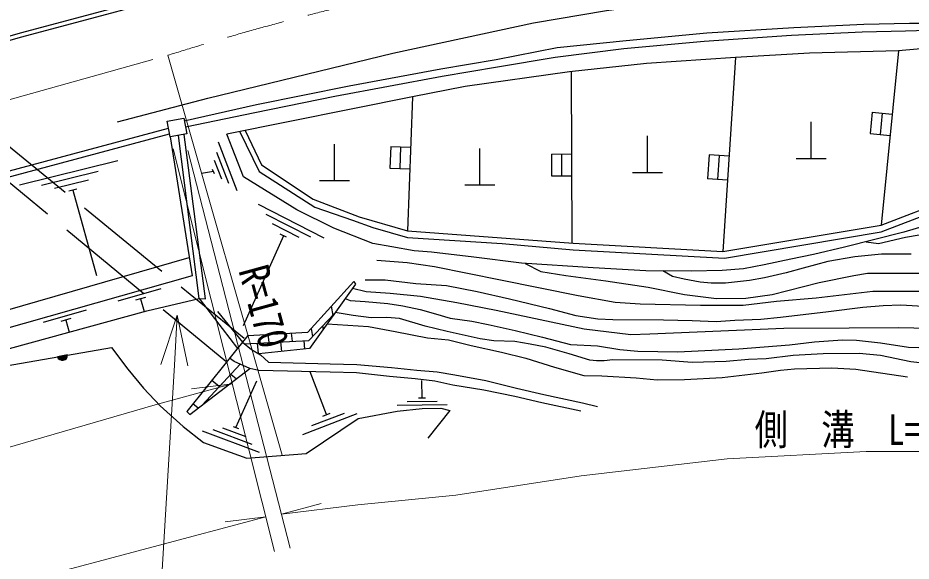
# Model space of a CAD drawing. Units: millimetres at full size, sheet at 1:1000; details may follow other scales. Extents: x 40000 to 680000, y 20000 to 380000.
# Drawn here: x 201063 to 254662, y 268211 to 300775 of the extents above; entities that cross this region are included whole.
import ezdxf
from ezdxf.enums import TextEntityAlignment as Align

# ---------------------------------------------------------------- set-up
doc = ezdxf.new("R2010")
doc.units = ezdxf.units.MM
doc.header["$LTSCALE"] = 1000
doc.linetypes.add('CHAIN', pattern=[18.5, 12, -1.5, 3.5, -1.5])
doc.linetypes.add('DASHED', pattern=[7.5, 6, -1.5])
for name, color, linetype, lineweight in [('M-BGD', 7, 'Continuous', 25), ('M-BMK', 2, 'CHAIN', 13), ('M-STR-HTXT', 7, 'Continuous', 13)]:
    doc.layers.add(name, color=color, linetype=linetype, lineweight=lineweight)
doc.styles.add('ＭＳ ゴシック', font='')
doc.styles.get('ＭＳ ゴシック').set_extended_font_data('MS Gothic')

msp = doc.modelspace()

# ---------------------------------------------------------------- hatches: boundary and pattern name
at = {"layer": 'M-BGD'}
msp.add_hatch(color=256, dxfattribs=at).paths.add_polyline_path([(203434, 280461), (204051, 280568, -0.84072)])

# ---------------------------------------------------------------- linework, layer by layer
at = {"layer": 'M-BGD', "linetype": 'DASHED'}
for p, q in [((175993, 313083), (214640, 281573)), ((175070, 311927), (213536, 280199))]:
    msp.add_line(p, q, dxfattribs=at)
at = {"layer": 'M-BGD'}
for p, q in [((253909, 298808), (252862, 288351)), ((244114, 298405), (243368, 286763)), ((234261, 297551), (234308, 287273)), ((224739, 296037), (224452, 288013)), ((252334, 295129), (252205, 293836)), ((252334, 295129), (253528, 295010)), ((252931, 295070), (252802, 293776)), ((248656, 292344), (248656, 294537)), ((252205, 293836), (253399, 293716)), ((213081, 293347), (214203, 290421)), ((220072, 291019), (220072, 293213)), ((238849, 291508), (238849, 293702)), ((213720, 290843), (213004, 292711)), ((223433, 293072), (223386, 291773)), ((223433, 293072), (224632, 293029)), ((224032, 293051), (223986, 291751)), ((228778, 290761), (228778, 292955)), ((201152, 290769), (207056, 292216)), ((213296, 291109), (212867, 292230)), ((233083, 292611), (234283, 292616)), ((233083, 292611), (233089, 291311)), ((233683, 292613), (233689, 291313)), ((242538, 292570), (242445, 291123)), ((243735, 292493), (242538, 292570)), ((243137, 292532), (243044, 291085)), ((247756, 292344), (249556, 292344)), ((212852, 291432), (212751, 291693)), ((223386, 291773), (224585, 291730)), ((205890, 291560), (202490, 290727)), ((212801, 291562), (212077, 291447)), ((233089, 291311), (234289, 291316)), ((237949, 291508), (239749, 291508)), ((243643, 291046), (242445, 291123)), ((205295, 291043), (203256, 290544)), ((219172, 291019), (220972, 291019)), ((227878, 290761), (229678, 290761)), ((204599, 290502), (204123, 290386)), ((204361, 290444), (205782, 285336)), ((215479, 289612), (219419, 287589)), ((218633, 287622), (215964, 288992)), ((217948, 287602), (216347, 288424)), ((216997, 287720), (214576, 282324)), ((217184, 287624), (216810, 287816)), ((209651, 284529), (207053, 283793)), ((208720, 284016), (208114, 283844)), ((208417, 283930), (208633, 283169)), ((211941, 283950), (214237, 280959)), ((205171, 283260), (202573, 282524)), ((219871, 283491), (219955, 282941)), ((204240, 282747), (203634, 282575)), ((203937, 282661), (204142, 281938)), ((218661, 282151), (218734, 281671)), ((219345, 282307), (219378, 282093)), ((216071, 281807), (216120, 281319)), ((217471, 281882), (217519, 281391)), ((218219, 281426), (218269, 280918)), ((215420, 281284), (215481, 280663)), ((216819, 281355), (216877, 280775)), ((204051, 280568), (203434, 280461)), ((214397, 280016), (212121, 277564)), ((213839, 279415), (214181, 279132)), ((219582, 276995), (218594, 279562)), ((212706, 279054), (213158, 278681)), ((214142, 276221), (215397, 279023)), ((225322, 277995), (225306, 279045)), ((212476, 277946), (212547, 277888)), ((224425, 277771), (226225, 277799)), ((225112, 277992), (225532, 277998)), ((211884, 277383), (211568, 277637)), ((223829, 277552), (226828, 277598)), ((218162, 275809), (221431, 277059)), ((218709, 276339), (220670, 277089)), ((219354, 276907), (219811, 277082)), ((212762, 276094), (215105, 275223)), ((213335, 276201), (214741, 275678)), ((213978, 276282), (214306, 276160)), ((212114, 276015), (215543, 274740))]:
    msp.add_line(p, q, dxfattribs=at)
for points in [[(179680, 293872), (187695, 296155), (194835, 298065), (201226, 299872), (212778, 302969), (217467, 304251), (221385, 305220), (225105, 306045), (228018, 306667), (231537, 307317), (235014, 307865), (238285, 308366), (243023, 308943), (247143, 309369), (250266, 309621), (254514, 309834)], [(179749, 293632), (187762, 295914), (194902, 297824), (201292, 299631), (212843, 302728), (217530, 304009), (221442, 304977), (225158, 305801), (228067, 306421), (231579, 307070), (235053, 307618), (238319, 308118), (243051, 308695), (247166, 309120), (250282, 309372), (254527, 309585)], [(207047, 294536), (212456, 295963), (223557, 298652), (232001, 300469), (236382, 301214), (240036, 301709), (243394, 302027), (250787, 302793), (259573, 303306), (265193, 303341), (272114, 302901), (274876, 302604), (276261, 302409), (277277, 302069), (278427, 301208), (279931, 299821), (283526, 295265), (286025, 291984), (288143, 289450), (290066, 287440), (291780, 285806), (295132, 283142)], [(211113, 294242), (215275, 295111), (220078, 296074), (226529, 297280), (229852, 297842), (233313, 298417), (237414, 298949), (242251, 299382), (247481, 299741), (251732, 299943), (254321, 300001), (256967, 300080), (263970, 299938), (273470, 299645), (274356, 299409), (275285, 299082), (276250, 298680), (277199, 298167), (278260, 297445), (279150, 296664), (280038, 295686), (283788, 290780)], [(272518, 298291), (263182, 298445), (262413, 299003), (256368, 299028), (253909, 298808), (248573, 298656), (244114, 298405), (238785, 298050), (234164, 297540), (227895, 296668), (224739, 296037), (213602, 293796)], [(157895, 259071), (152330, 271799), (152075, 272456), (151764, 275070), (152083, 275777), (152460, 276570), (153290, 277436), (154625, 278431), (155344, 278853), (157337, 279497), (160503, 280399), (188546, 288036), (210168, 293824)], [(152002, 276422), (152169, 276771), (153057, 277699), (154432, 278723), (155200, 279174), (157235, 279832), (160409, 280736), (188455, 288374), (210104, 294169)], [(191010, 278304), (200559, 280956), (208797, 283213), (211941, 283950), (210698, 293728)], [(211941, 283950), (212312, 283937), (211050, 293793)], [(256636, 288642), (254234, 287928), (250672, 287032), (248808, 286587), (247451, 286308), (245834, 285965), (244596, 285737), (243322, 285628), (241468, 285594), (238753, 285612), (235578, 285786), (231282, 286062), (228421, 286431), (225887, 286724), (224852, 286804), (223512, 287058), (222363, 287244), (220017, 288168), (217797, 289273), (214596, 291238), (213602, 293796)], [(214382, 293953), (215546, 291572), (218892, 289424), (221143, 288659), (222361, 288201), (224433, 287614), (230117, 287241), (234392, 286863), (243462, 286379), (252869, 287957), (257154, 289587), (262842, 289629), (265437, 287640), (271173, 287380)], [(214700, 294017), (215680, 291971), (218778, 289906), (221548, 288847), (224452, 288013), (234376, 287268), (243368, 286763), (252862, 288351), (256916, 289914), (262990, 290024), (265674, 288005), (271200, 287769)], [(210204, 293635), (211527, 285309), (181399, 276777)], [(251971, 287359), (252709, 287258), (254334, 287626), (255843, 287884), (256774, 287999), (257777, 288004), (258812, 287979), (260256, 287810), (261250, 287584), (262549, 287194), (264811, 286550), (267206, 285761), (268814, 285127), (272411, 283441), (274447, 282379), (275329, 281946), (276408, 281496), (277858, 281108), (279695, 280773)], [(181399, 276777), (181241, 277733), (211350, 286418)], [(273885, 278748), (271333, 280146), (269812, 281002), (268256, 281614), (266071, 282173), (263537, 282890), (259698, 283715), (255451, 284379), (252369, 284379), (248960, 283978), (246585, 283765), (244585, 283529), (242018, 283537), (238404, 283616), (236907, 283711), (234690, 284117), (230014, 285047), (226062, 285859), (224419, 286085), (222607, 286238)], [(254665, 286603), (252891, 286612), (251280, 286442), (249662, 286178), (248186, 285772), (247171, 285483), (245868, 285198), (244956, 285036), (243519, 284865), (242672, 284870), (242010, 284939), (241052, 285112), (240347, 285264), (239757, 285605)], [(231500, 286048), (232451, 285577), (233939, 285323), (236334, 285005), (238884, 284624), (241067, 284202), (242174, 284060), (242992, 283958), (244748, 283968), (246321, 284188), (249139, 284916), (251220, 285323), (252052, 285481), (256053, 285466)], [(214867, 281743), (218466, 281935), (221217, 284979), (221325, 284818)], [(221325, 284818), (218560, 280948), (215525, 280636)], [(221895, 285077), (223097, 285069), (224934, 284859), (226789, 284728), (228629, 284364), (230560, 283941), (232957, 283355), (234550, 282938), (235869, 282736), (236765, 282694), (239796, 282665), (241523, 282635), (242964, 282584), (244075, 282663), (245640, 282712), (246832, 282826), (249701, 283170), (251759, 283425), (252991, 283541), (254044, 283567), (255731, 283466)], [(268120, 278858), (266047, 279812), (263722, 280485), (260275, 281449), (258001, 281959), (255763, 282155), (253882, 282202), (250940, 282170), (247030, 282152), (238985, 281822), (237841, 281771), (235046, 282111), (229766, 283237), (227408, 283703), (225221, 284081), (223402, 284244), (221957, 284345), (221133, 284549)], [(220711, 283959), (220996, 283826), (221902, 283781), (223266, 283662), (224157, 283508), (225206, 283285), (226115, 283043), (227008, 282767), (228294, 282590), (229283, 282394), (230905, 282034), (232538, 281634), (234229, 281200), (235851, 281109), (237190, 280887), (238272, 280803), (240663, 280750), (244320, 280933), (247354, 281177), (248861, 281355), (250548, 281478), (251377, 281462), (252826, 281286), (254508, 281032), (256339, 280986)], [(213045, 283179), (214543, 281340), (215082, 280906), (215627, 280574), (216101, 280130), (219807, 280029), (221410, 279994), (223482, 279820), (224996, 279665), (226217, 279559), (227285, 279384), (229140, 279035), (230986, 278574), (232622, 278193), (234943, 277694), (235852, 277489)], [(214660, 281245), (218513, 281441), (220065, 283054)], [(255892, 280019), (254651, 280158), (252831, 280533), (251548, 280665), (249383, 280630), (247579, 280536), (245958, 280341), (244904, 280299), (243555, 280173), (241527, 280117), (239718, 280258), (236760, 280279), (236243, 280225), (235790, 280222), (235391, 280256), (234149, 280627), (232745, 281033), (231803, 281215), (230889, 281381), (229623, 281409), (228801, 281532), (226815, 281978), (225500, 282288), (223972, 282759), (223196, 282812), (222256, 282804), (221181, 282936), (220105, 283111)], [(219620, 282432), (222103, 282272), (223696, 281982), (225637, 281604), (226912, 281469), (228255, 281145), (230074, 280733), (231552, 280369), (233269, 279843), (235029, 279336), (236113, 279316), (238165, 279201), (239430, 279078), (241069, 279091), (243333, 279208), (245697, 279488), (246832, 279666), (247673, 279728), (249907, 279803), (251343, 279721), (254446, 279261)], [(214867, 281743), (211204, 277185), (211385, 277004), (214991, 279748)], [(181399, 276777), (190222, 278167), (206674, 281024)], [(206674, 281024), (207667, 279723), (208603, 278573), (209600, 277517), (210983, 276272), (212203, 275327), (213803, 274750), (214809, 274383), (218355, 274672), (221487, 276759), (223825, 277198), (225332, 277365), (226452, 277382), (226992, 277242), (225661, 275587)], [(234838, 277205), (232512, 277706), (230879, 278086), (229032, 278466), (227167, 278766), (226086, 278994), (224896, 279129), (223372, 279287), (221378, 279495), (219795, 279529), (215523, 279646), (214991, 279748), (214044, 280174), (213762, 280368)]]:
    msp.add_lwpolyline(points, dxfattribs=at)
at = {"layer": 'M-BGD', "linetype": 'DASHED'}
msp.add_lwpolyline([(211045, 294607), (215387, 295576), (220949, 296692), (226441, 297726), (229769, 298290), (233422, 299008), (237564, 299419), (242410, 299877), (247628, 300206), (251825, 300389), (254558, 300464), (257127, 300457), (264223, 300305), (273635, 300029), (274612, 299783), (275604, 299434), (276583, 299051), (277536, 298496), (278513, 297916), (279427, 296939), (280380, 295812), (283871, 291350)], dxfattribs=at)
at = {"layer": 'M-BGD'}
msp.add_lwpolyline([(210028, 294581), (211016, 294765), (211192, 293820), (210204, 293635)], close=True, dxfattribs=at)
msp.add_arc((203733, 280569), 318, 199.742, 359.9597, dxfattribs=at)
at = {"layer": 'M-BMK'}
msp.add_lwpolyline([(65962, 258284), (161987, 285047), (210057, 298531)], dxfattribs=at)
msp.add_arc((260928, 136320), 170000, 69.24711, 107.4118, dxfattribs=at)
at = {"layer": 'M-STR-HTXT'}
for p, q in [((210057, 298531), (216920, 274555)), ((216458, 268781), (210373, 292918)), ((211260, 292828), (217408, 268982)), ((209650, 280004), (210631, 282951)), ((210631, 282951), (210452, 279956)), ((210631, 282951), (211254, 279908)), ((213920, 278848), (211486, 278530)), ((216884, 271016), (219253, 271658)), ((215934, 270860), (213497, 270568))]:
    msp.add_line(p, q, dxfattribs=at)
for points in [[(210452, 279956), (209379, 262036), (247352, 262036)], [(156709, 262391), (168248, 265663), (209296, 277570), (213920, 278848)], [(216884, 271016), (221465, 271592), (227336, 272163), (234859, 273329), (243625, 274352), (251968, 274784), (260329, 274781), (268903, 274545), (275114, 274343), (280324, 274243)], [(159160, 255201), (170589, 258332), (201819, 267119), (215934, 270860)]]:
    msp.add_lwpolyline(points, dxfattribs=at)

# ---------------------------------------------------------------- texts
at = {"layer": 'M-STR-HTXT', "style": 'ＭＳ ゴシック', "width": 0.8}
msp.add_text('R=170', height=1833, rotation=285.321, dxfattribs=at).set_placement((213760, 285494), align=Align.BOTTOM_LEFT)
msp.add_text('側\u3000溝\u3000L=66.0', height=1833, rotation=359.984, dxfattribs=at).set_placement((252264, 274628), align=Align.BOTTOM_CENTER)

doc.saveas('drawing.dxf')
